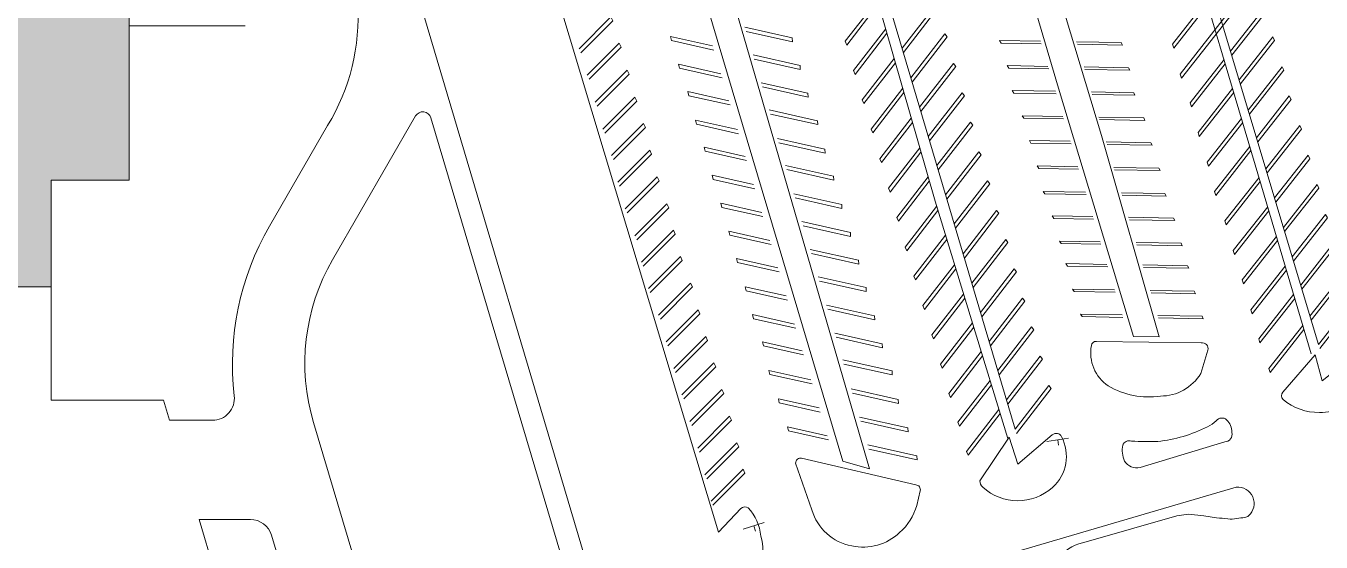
# Model space of a CAD drawing. Header units: feet. Extents: x 6763715 to 6770513, y 1886699 to 1891873.
# Drawn here: x 6767319.1 to 6767788.2, y 1888461 to 1888648 of the extents above; entities that cross this region are included whole.
import ezdxf

# ---------------------------------------------------------------- set-up
doc = ezdxf.new("R2010")
doc.units = ezdxf.units.FT
doc.header["$LTSCALE"] = 48
doc.header["$MEASUREMENT"] = 0
doc.layers.get('0').update_dxf_attribs({"lineweight": 0})
for name, color, linetype, lineweight in [('C-PKNG-STRP', 3, 'Continuous', 0), ('C-ROAD', 5, 'Continuous', 0), ('Housing_Layout_Building', 7, 'Continuous', 0), ('Housing_Layout_Hatch', 253, 'Continuous', 0), ('Housing_Layout_Road', 5, 'Continuous', 0), ('Housing_Layout_Walks', 6, 'Continuous', 0)]:
    doc.layers.add(name, color=color, linetype=linetype, lineweight=lineweight)

# ---------------------------------------------------------------- blocks, each defined once
blk = doc.blocks.new('Campus_Base_Map_NEW$0$S1')
for points in [[(-0.0833, 0), (0.0833, 0)], [(0, 0), (0, -0.0417)]]:
    blk.add_lwpolyline(points)

msp = doc.modelspace()

# ---------------------------------------------------------------- hatches: boundary and pattern name
at = {"layer": 'Housing_Layout_Hatch'}
h = msp.add_hatch(color=256, dxfattribs=at)
h.paths.add_polyline_path([(6767351.91, 1888859.25), (6767316.66, 1888848.78), (6767316.66, 1888826.38), (6767293.14, 1888826.38), (6767293.14, 1888839.25), (6767281.16, 1888839.25), (6767281.16, 1888835.29), (6767214.66, 1888835.29), (6767214.73, 1888747.44), (6767167.39, 1888747.46), (6767167.35, 1888635.57), (6767214.73, 1888635.66), (6767214.73, 1888539.08), (6767252.08, 1888539.08), (6767252.08, 1888553.54), (6767328.25, 1888553.54), (6767328.25, 1888592.13), (6767356.41, 1888592.13), (6767356.41, 1888652.69), (6767360.94, 1888652.69), (6767360.94, 1888750.2), (6767382.4, 1888756.57)])
h.paths.add_polyline_path([(6766931.49, 1888750.1), (6766937.86, 1888759.6), (6766959.85, 1888759.6), (6766959.85, 1888764.14), (6766960.85, 1888764.14), (6766960.85, 1888757.46), (6766981.18, 1888757.46), (6766981.18, 1888755.46), (6767021.02, 1888755.54), (6767021.02, 1888752.39), (6767028.85, 1888752.39), (6767028.85, 1888757.39), (6767068.35, 1888757.39), (6767068.35, 1888755.46), (6767103.75, 1888755.39), (6767103.8, 1888753.47), (6767114.4, 1888753.56), (6767114.32, 1888758.27), (6767131.8, 1888758.27), (6767131.8, 1888738.35), (6767121.25, 1888738.35), (6767121.25, 1888732.06), (6767123.3, 1888732.06), (6767123.3, 1888710.72), (6767113.75, 1888710.72), (6767113.75, 1888714.72), (6766997.35, 1888714.72), (6766997.35, 1888712.83), (6766960.54, 1888712.83)])
h.paths.add_polyline_path([(6766918.42, 1888722.78), (6766952.31, 1888700.3), (6766894.7, 1888613.44), (6766896.32, 1888612.26), (6766886.97, 1888598.16), (6766888.59, 1888596.99), (6766883.34, 1888589.07), (6766865.56, 1888600.86), (6766867.13, 1888603.22), (6766861.78, 1888606.76), (6766857.2, 1888599.85), (6766840.28, 1888611.07), (6766850.28, 1888626.14), (6766853.09, 1888624.28), (6766864.39, 1888641.33), (6766862.73, 1888642.43), (6766910.72, 1888714.79), (6766912.39, 1888713.69)])
h.paths.add_polyline_path([(6766899.06, 1888558.51), (6766879.81, 1888529.47), (6766885.78, 1888525.51), (6766887.7, 1888528.41), (6766909.64, 1888513.85), (6766907.72, 1888510.95), (6766913.56, 1888507.09), (6766915.47, 1888509.98), (6766937.43, 1888495.42), (6766937.25, 1888495.18), (6766937.25, 1888474.82), (6766950.75, 1888474.82), (6766950.75, 1888463.82), (6766960.59, 1888463.82), (6766960.59, 1888468.11), (6766991.92, 1888468.11), (6766991.92, 1888467.82), (6767086.92, 1888467.82), (6767086.92, 1888465.82), (6767095.92, 1888465.82), (6767095.92, 1888476.53), (6767112.4, 1888476.53), (6767112.4, 1888484.65), (6767121.25, 1888484.65), (6767121.25, 1888505.98), (6767078.67, 1888505.98), (6767078.59, 1888508.48), (6766991.64, 1888508.19), (6766991.64, 1888501.39), (6766971.14, 1888501.33), (6766971.14, 1888509.97), (6766970.73, 1888510.48)])
h.paths.add_polyline_path([(6767090.11, 1888515.98), (6767090.11, 1888536.61), (6767083.19, 1888536.61), (6767083.19, 1888565.89), (6767076.59, 1888565.89), (6767076.59, 1888610.97), (6767083.19, 1888610.97), (6767083.19, 1888638.2), (6767076.59, 1888638.2), (6767076.59, 1888665.14), (6767101.92, 1888665.22), (6767101.89, 1888674.22), (6767123.25, 1888674.22), (6767123.25, 1888664.56), (6767119.25, 1888664.56), (6767119.25, 1888636.97), (6767115.44, 1888636.97), (6767115.44, 1888610.97), (6767119.25, 1888610.97), (6767119.25, 1888565.97), (6767115.44, 1888565.97), (6767115.44, 1888539.97), (6767121.25, 1888539.97), (6767121.25, 1888515.98)])

# ---------------------------------------------------------------- linework, layer by layer
at = {"layer": 'C-PKNG-STRP'}
for p, q in [((6767722.23, 1888749.52), (6767787.23, 1888532.6)), ((6767648.34, 1888584.56), (6767617.8, 1888691.24)), ((6767674.75, 1888498.56), (6767648.34, 1888584.56))]:
    msp.add_line(p, q, dxfattribs=at)
for points in [[(6767577.14, 1888841.08), (6767626.04, 1888674.82), (6767677.37, 1888501.95)], [(6767784.55, 1888529.18), (6767766.63, 1888590), (6767736.05, 1888692.94), (6767694.35, 1888833.24)], [(6767615.81, 1888642.46), (6767627.45, 1888657.52)], [(6767734.35, 1888641.42), (6767746.68, 1888657.16)], [(6767627.9, 1888655.96), (6767616.38, 1888641.07), (6767615.81, 1888642.46)], [(6767636.41, 1888639.91), (6767648.71, 1888655.81), (6767649.52, 1888654.73), (6767636.87, 1888638.37)], [(6767747.12, 1888655.68), (6767734.79, 1888639.98), (6767734.35, 1888641.42)], [(6767755.39, 1888638.85), (6767767.83, 1888654.72), (6767768.47, 1888653.45), (6767755.84, 1888637.37)], [(6767519.4, 1888639.74), (6767530.97, 1888651.33), (6767531.67, 1888649.9), (6767520.07, 1888638.29)], [(6767579.47, 1888647.55), (6767596.6, 1888643.7), (6767596.69, 1888642.27), (6767579.91, 1888646.05)], [(6767618.78, 1888631.87), (6767630.47, 1888646.98)], [(6767568.23, 1888639.27), (6767552.89, 1888642.72), (6767552.56, 1888644.21)], [(6767552.56, 1888644.21), (6767567.79, 1888640.78)], [(6767630.92, 1888645.42), (6767619.36, 1888630.48), (6767618.78, 1888631.87)], [(6767639.58, 1888629.22), (6767651.93, 1888645.18), (6767652.75, 1888644.1), (6767640.04, 1888627.67)], [(6767686.82, 1888641.58), (6767672.3, 1888641.83), (6767671.71, 1888642.73)], [(6767671.71, 1888642.73), (6767686.55, 1888642.47)], [(6767699.62, 1888642.24), (6767715.75, 1888641.96), (6767716.19, 1888641.06), (6767699.89, 1888641.35)], [(6767758.51, 1888628.46), (6767770.7, 1888644.02), (6767771.34, 1888642.76), (6767758.95, 1888626.98)], [(6767522.39, 1888630.2), (6767533.96, 1888641.79), (6767534.66, 1888640.36), (6767523.06, 1888628.74)], [(6767571.23, 1888629.2), (6767555.74, 1888632.68), (6767555.41, 1888634.16)], [(6767555.41, 1888634.16), (6767570.78, 1888630.7)], [(6767582.43, 1888637.49), (6767599.45, 1888633.65), (6767599.55, 1888632.23), (6767582.87, 1888635.98)], [(6767622, 1888621.29), (6767633.55, 1888636.22)], [(6767634, 1888634.66), (6767622.58, 1888619.89), (6767622, 1888621.29)], [(6767642.75, 1888618.54), (6767655.05, 1888634.44), (6767655.87, 1888633.36), (6767643.21, 1888616.99)], [(6767674.43, 1888633.63), (6767689.26, 1888633.37)], [(6767689.53, 1888632.48), (6767675.02, 1888632.73), (6767674.43, 1888633.63)], [(6767702.32, 1888633.14), (6767718.48, 1888632.86), (6767718.91, 1888631.96), (6767702.59, 1888632.25)], [(6767740.74, 1888620.15), (6767753.02, 1888635.82)], [(6767753.46, 1888634.34), (6767741.18, 1888618.72), (6767740.74, 1888620.15)], [(6767761.77, 1888617.55), (6767774.03, 1888633.19), (6767774.67, 1888631.93), (6767762.22, 1888616.07)], [(6767525.24, 1888620.4), (6767536.81, 1888631.99), (6767537.5, 1888630.56), (6767525.91, 1888618.95)], [(6767574.14, 1888619.39), (6767559.2, 1888622.75), (6767558.86, 1888624.23)], [(6767558.86, 1888624.23), (6767573.69, 1888620.9)], [(6767585.39, 1888627.42), (6767602.31, 1888623.61), (6767602.4, 1888622.18), (6767585.83, 1888625.91)], [(6767625.22, 1888610.65), (6767636.64, 1888625.42)], [(6767637.09, 1888623.86), (6767625.8, 1888609.26), (6767625.22, 1888610.65)], [(6767645.91, 1888607.9), (6767658.18, 1888623.75), (6767659, 1888622.67), (6767646.37, 1888606.35)], [(6767692.22, 1888623.43), (6767676.85, 1888623.7), (6767676.26, 1888624.6)], [(6767676.26, 1888624.6), (6767691.96, 1888624.33)], [(6767705, 1888624.1), (6767720.3, 1888623.83), (6767720.74, 1888622.93), (6767705.27, 1888623.2)], [(6767743.62, 1888609.46), (6767756.11, 1888625.4)], [(6767756.55, 1888623.93), (6767744.06, 1888608.02), (6767743.62, 1888609.46)], [(6767528.03, 1888610.65), (6767539.6, 1888622.25), (6767540.3, 1888620.82), (6767528.7, 1888609.2)], [(6767764.79, 1888607.5), (6767776.65, 1888622.64), (6767777.29, 1888621.38), (6767765.23, 1888606.02)], [(6767588.27, 1888617.62), (6767605.76, 1888613.68), (6767605.86, 1888612.25), (6767588.71, 1888616.11)], [(6767628.35, 1888599.92), (6767639.73, 1888614.63)], [(6767694.93, 1888614.32), (6767680.47, 1888614.58), (6767679.88, 1888615.48)], [(6767679.88, 1888615.48), (6767694.67, 1888615.22)], [(6767707.7, 1888614.99), (6767723.93, 1888614.71), (6767724.36, 1888613.81), (6767707.97, 1888614.09)], [(6767746.94, 1888598.63), (6767759.36, 1888614.47)], [(6767531.17, 1888601.07), (6767542.75, 1888612.66), (6767543.44, 1888611.23), (6767531.84, 1888599.61)], [(6767577.21, 1888608.96), (6767561.91, 1888612.4), (6767561.58, 1888613.88)], [(6767561.58, 1888613.88), (6767576.77, 1888610.47)], [(6767640.18, 1888613.07), (6767628.93, 1888598.53), (6767628.35, 1888599.92)], [(6767649.02, 1888597.42), (6767661.2, 1888613.16), (6767662.02, 1888612.09), (6767649.48, 1888595.88)], [(6767759.8, 1888612.99), (6767747.39, 1888597.19), (6767746.94, 1888598.63)], [(6767768.15, 1888596.26), (6767780.43, 1888611.92), (6767781.07, 1888610.66), (6767768.6, 1888594.78)], [(6767591.33, 1888607.19), (6767608.47, 1888603.33), (6767608.57, 1888601.9), (6767591.78, 1888605.68)], [(6767697.61, 1888605.32), (6767683.1, 1888605.57), (6767682.51, 1888606.48)], [(6767682.51, 1888606.48), (6767697.35, 1888606.22)], [(6767710.37, 1888605.99), (6767726.55, 1888605.7), (6767726.99, 1888604.8), (6767710.64, 1888605.09)], [(6767533.42, 1888591.45), (6767544.99, 1888603.04), (6767545.68, 1888601.61), (6767534.09, 1888590)], [(6767580.06, 1888599.24), (6767565.06, 1888602.62), (6767564.72, 1888604.1)], [(6767564.72, 1888604.1), (6767579.62, 1888600.75)], [(6767631.47, 1888589.23), (6767642.81, 1888603.88)], [(6767643.25, 1888602.32), (6767632.05, 1888587.84), (6767631.47, 1888589.23)], [(6767652.17, 1888586.83), (6767664.23, 1888602.43), (6767665.04, 1888601.35), (6767652.63, 1888585.29)], [(6767749.57, 1888588.08), (6767762.35, 1888604.39)], [(6767762.79, 1888602.92), (6767750.01, 1888586.64), (6767749.57, 1888588.08)], [(6767771.32, 1888585.7), (6767783.45, 1888601.19), (6767784.09, 1888599.92), (6767771.76, 1888584.22)], [(6767594.19, 1888597.47), (6767611.62, 1888593.55), (6767611.72, 1888592.12), (6767594.64, 1888595.96)], [(6767700.35, 1888596.12), (6767685.97, 1888596.38), (6767685.39, 1888597.28)], [(6767685.39, 1888597.28), (6767700.09, 1888597.02)], [(6767713.1, 1888596.79), (6767729.43, 1888596.51), (6767729.87, 1888595.61), (6767713.36, 1888595.9)], [(6767536.11, 1888581.75), (6767547.68, 1888593.34), (6767548.38, 1888591.91), (6767536.78, 1888580.3)], [(6767583.06, 1888589.03), (6767567.97, 1888592.42), (6767567.63, 1888593.9)], [(6767567.63, 1888593.9), (6767582.62, 1888590.53)], [(6767634.5, 1888578.64), (6767645.84, 1888593.3)], [(6767646.28, 1888591.74), (6767635.07, 1888577.25), (6767634.5, 1888578.64)], [(6767655.3, 1888576.3), (6767667.4, 1888591.94), (6767668.21, 1888590.86), (6767655.75, 1888574.75)], [(6767753.34, 1888577.36), (6767765.7, 1888593.13)], [(6767766.14, 1888591.65), (6767753.78, 1888575.93), (6767753.34, 1888577.36)], [(6767597.2, 1888587.25), (6767614.53, 1888583.35), (6767614.63, 1888581.92), (6767597.64, 1888585.75)], [(6767703.1, 1888586.9), (6767688.16, 1888587.16), (6767687.57, 1888588.06)], [(6767687.57, 1888588.06), (6767702.83, 1888587.79)], [(6767715.83, 1888587.57), (6767731.61, 1888587.29), (6767732.05, 1888586.39), (6767716.1, 1888586.67)], [(6767774.53, 1888574.99), (6767786.73, 1888590.55), (6767787.37, 1888589.29), (6767774.97, 1888573.51)], [(6767539.66, 1888571.93), (6767551.23, 1888583.52), (6767551.92, 1888582.09), (6767540.33, 1888570.47)], [(6767586.02, 1888578.93), (6767571.12, 1888582.29), (6767570.79, 1888583.77)], [(6767570.79, 1888583.77), (6767585.58, 1888580.44)], [(6767637.52, 1888567.9), (6767648.93, 1888582.65)], [(6767756.37, 1888566.62), (6767768.83, 1888582.53)], [(6767600.16, 1888577.16), (6767617.69, 1888573.22), (6767617.78, 1888571.79), (6767600.61, 1888575.65)], [(6767649.4, 1888581.12), (6767638.1, 1888566.51), (6767637.52, 1888567.9)], [(6767658.51, 1888565.48), (6767670.67, 1888581.21), (6767671.49, 1888580.13), (6767658.96, 1888563.94)], [(6767705.74, 1888578.02), (6767691.32, 1888578.27), (6767690.74, 1888579.18)], [(6767690.74, 1888579.18), (6767705.48, 1888578.92)], [(6767718.47, 1888578.69), (6767734.78, 1888578.4), (6767735.22, 1888577.5), (6767718.73, 1888577.79)], [(6767769.27, 1888581.05), (6767756.81, 1888565.19), (6767756.37, 1888566.62)], [(6767777.73, 1888564.31), (6767789.8, 1888579.72), (6767790.45, 1888578.45), (6767778.17, 1888562.83)], [(6767542, 1888562.41), (6767553.57, 1888574.01), (6767554.26, 1888572.58), (6767542.67, 1888560.96)], [(6767588.98, 1888568.83), (6767574.03, 1888572.19), (6767573.7, 1888573.67)], [(6767573.7, 1888573.67), (6767588.54, 1888570.33)], [(6767640.69, 1888557.42), (6767652.13, 1888572.21)], [(6767652.6, 1888570.68), (6767641.27, 1888556.03), (6767640.69, 1888557.42)], [(6767661.68, 1888554.78), (6767673.94, 1888570.63), (6767674.76, 1888569.55), (6767662.14, 1888553.24)], [(6767708.45, 1888568.92), (6767694, 1888569.17), (6767693.41, 1888570.07)], [(6767693.41, 1888570.07), (6767708.19, 1888569.81)], [(6767721.16, 1888569.58), (6767737.46, 1888569.3), (6767737.89, 1888568.4), (6767721.43, 1888568.69)], [(6767759.64, 1888555.99), (6767772, 1888571.76)], [(6767772.44, 1888570.28), (6767760.08, 1888554.55), (6767759.64, 1888555.99)], [(6767780.79, 1888554.1), (6767792.67, 1888569.27), (6767793.31, 1888568.01), (6767781.23, 1888552.62)], [(6767544.54, 1888552.86), (6767556.11, 1888564.45), (6767556.8, 1888563.02), (6767545.21, 1888551.4)], [(6767591.89, 1888558.89), (6767576.78, 1888562.29), (6767576.45, 1888563.78)], [(6767576.45, 1888563.78), (6767591.45, 1888560.4)], [(6767603.14, 1888567.05), (6767620.59, 1888563.12), (6767620.69, 1888561.69), (6767603.58, 1888565.54)], [(6767643.97, 1888546.69), (6767655.42, 1888561.5)], [(6767655.89, 1888559.97), (6767644.54, 1888545.29), (6767643.97, 1888546.69)], [(6767664.82, 1888544.22), (6767677.01, 1888559.99), (6767677.83, 1888558.91), (6767665.28, 1888542.68)], [(6767710.88, 1888560.75), (6767696.35, 1888561.01), (6767695.76, 1888561.91)], [(6767695.76, 1888561.91), (6767710.62, 1888561.65)], [(6767723.59, 1888561.42), (6767739.81, 1888561.13), (6767740.24, 1888560.23), (6767723.85, 1888560.52)], [(6767762.72, 1888545.15), (6767775.16, 1888561.03)], [(6767775.6, 1888559.55), (6767763.16, 1888543.72), (6767762.72, 1888545.15)], [(6767784.15, 1888542.88), (6767796.4, 1888558.5), (6767797.04, 1888557.24), (6767784.59, 1888541.4)], [(6767548.23, 1888543.29), (6767559.8, 1888554.88), (6767560.49, 1888553.45), (6767548.9, 1888541.83)], [(6767594.89, 1888548.68), (6767579.89, 1888552.06), (6767579.56, 1888553.54)], [(6767579.56, 1888553.54), (6767594.45, 1888550.19)], [(6767606.06, 1888557.11), (6767623.35, 1888553.22), (6767623.44, 1888551.79), (6767606.5, 1888555.61)], [(6767647.24, 1888536.1), (6767658.68, 1888550.89)], [(6767659.15, 1888549.37), (6767647.81, 1888534.71), (6767647.24, 1888536.1)], [(6767667.94, 1888533.71), (6767680.04, 1888549.35), (6767680.86, 1888548.27), (6767668.4, 1888532.17)], [(6767713.63, 1888551.53), (6767698.78, 1888551.8), (6767698.19, 1888552.7)], [(6767698.19, 1888552.7), (6767713.36, 1888552.43)], [(6767726.32, 1888552.2), (6767742.24, 1888551.92), (6767742.67, 1888551.02), (6767726.58, 1888551.31)], [(6767765.59, 1888534.71), (6767778.18, 1888550.78)], [(6767778.62, 1888549.3), (6767766.03, 1888533.27), (6767765.59, 1888534.71)], [(6767550.92, 1888533.54), (6767562.5, 1888545.13), (6767563.19, 1888543.7), (6767551.59, 1888532.08)], [(6767609.06, 1888546.9), (6767626.46, 1888542.99), (6767626.55, 1888541.56), (6767609.5, 1888545.39)], [(6767787.23, 1888532.6), (6767799.27, 1888547.96), (6767799.91, 1888546.7), (6767787.67, 1888531.12)], [(6767597.87, 1888538.52), (6767582.6, 1888541.96), (6767582.27, 1888543.44)], [(6767582.27, 1888543.44), (6767597.43, 1888540.03)], [(6767650.31, 1888525.47), (6767661.89, 1888540.44)], [(6767716.34, 1888542.44), (6767701.61, 1888542.7), (6767701.02, 1888543.6)], [(6767701.02, 1888543.6), (6767716.07, 1888543.34)], [(6767729.01, 1888543.11), (6767745.06, 1888542.83), (6767745.5, 1888541.93), (6767729.28, 1888542.21)], [(6767769.31, 1888523.94), (6767781.51, 1888539.5)], [(6767553.72, 1888523.89), (6767565.29, 1888535.48), (6767565.98, 1888534.05), (6767554.39, 1888522.43)], [(6767612.05, 1888536.74), (6767629.16, 1888532.89), (6767629.26, 1888531.46), (6767612.49, 1888535.23)], [(6767662.36, 1888538.91), (6767650.89, 1888524.08), (6767650.31, 1888525.47)], [(6767671.07, 1888523.16), (6767683.3, 1888538.97), (6767684.12, 1888537.89), (6767671.53, 1888521.61)], [(6767781.94, 1888538.02), (6767769.76, 1888522.51), (6767769.31, 1888523.94)], [(6767600.71, 1888528.82), (6767586.2, 1888532.08), (6767585.87, 1888533.57)], [(6767585.87, 1888533.57), (6767600.27, 1888530.32)], [(6767653.33, 1888514.83), (6767665.09, 1888530.02)], [(6767556.66, 1888514.35), (6767568.23, 1888525.94), (6767568.92, 1888524.51), (6767557.33, 1888512.89)], [(6767614.9, 1888527.03), (6767632.76, 1888523.01), (6767632.86, 1888521.58), (6767615.35, 1888525.53)], [(6767665.56, 1888528.49), (6767653.91, 1888513.44), (6767653.33, 1888514.83)], [(6767674.21, 1888512.59), (6767686.42, 1888528.38), (6767687.24, 1888527.3), (6767674.67, 1888511.05)], [(6767603.79, 1888518.32), (6767588.46, 1888521.77), (6767588.13, 1888523.25)], [(6767588.13, 1888523.25), (6767603.35, 1888519.83)], [(6767559.55, 1888504.75), (6767571.12, 1888516.34), (6767571.81, 1888514.91), (6767560.22, 1888503.3)], [(6767617.99, 1888516.53), (6767635.03, 1888512.7), (6767635.12, 1888511.27), (6767618.43, 1888515.03)], [(6767656.6, 1888504.44), (6767668.3, 1888519.57)], [(6767668.77, 1888518.04), (6767657.17, 1888503.05), (6767656.6, 1888504.44)], [(6767677.37, 1888501.95), (6767689.55, 1888517.7), (6767690.37, 1888516.62), (6767677.83, 1888500.41)], [(6767606.79, 1888508.1), (6767591.93, 1888511.44), (6767591.59, 1888512.93)], [(6767591.59, 1888512.93), (6767606.35, 1888509.61)], [(6767562.39, 1888495.05), (6767573.96, 1888506.65), (6767574.66, 1888505.22), (6767563.06, 1888493.6)], [(6767620.99, 1888506.31), (6767638.49, 1888502.37), (6767638.59, 1888500.94), (6767621.44, 1888504.8)], [(6767659.72, 1888493.86), (6767671.51, 1888509.1)], [(6767671.98, 1888507.57), (6767660.3, 1888492.47), (6767659.72, 1888493.86)], [(6767609.74, 1888498.05), (6767595.23, 1888501.31), (6767594.9, 1888502.79)], [(6767594.9, 1888502.79), (6767609.29, 1888499.56)], [(6767564.99, 1888485.35), (6767576.56, 1888496.94), (6767577.25, 1888495.51), (6767565.66, 1888483.9)], [(6767623.95, 1888496.26), (6767641.8, 1888492.24), (6767641.89, 1888490.81), (6767624.39, 1888494.75)], [(6767567.23, 1888475.83), (6767578.8, 1888487.43), (6767579.49, 1888486), (6767567.9, 1888474.38)]]:
    msp.add_lwpolyline(points, dxfattribs=at)
msp.add_lwpolyline([(6767737.13, 1888630.57), (6767764.21, 1888665.14), (6767764.85, 1888663.87), (6767737.57, 1888629.14)], close=True, dxfattribs=at)
at = {"layer": 'C-ROAD', "lineweight": 0}
for p, q in [((6767499.45, 1888699.03), (6767569.92, 1888464.64)), ((6767569.92, 1888464.64), (6767577.99, 1888473.17))]:
    msp.add_line(p, q, dxfattribs=at)
at = {"layer": 'C-ROAD'}
for points in [[(6767640.1, 1888869.94, 0.257078), (6767620.93, 1888869.86, 0.207223), (6767612.68, 1888859.06, 0.406212), (6767613.89, 1888857.15), (6767625.5, 1888854.36), (6767693.1, 1888625.47), (6767720.29, 1888535.46), (6767729.58, 1888535.35), (6767708.61, 1888608.33), (6767664.91, 1888753.19), (6767634.12, 1888856.67), (6767650.79, 1888853.54, 0.276283), (6767651.37, 1888855.61, 0.204672), (6767640.1, 1888869.94)], [(6767523.42, 1888869.04, -0.107355), (6767531.41, 1888859.25, -0.732248), (6767529.94, 1888856.61), (6767514.78, 1888859.44), (6767572.42, 1888667.03), (6767624.62, 1888487.54), (6767614.95, 1888490.33), (6767562.29, 1888667.07), (6767509.18, 1888844.99), (6767493.97, 1888849.61, -0.290022), (6767492.21, 1888851.65, -0.248199), (6767501.56, 1888868.76, -0.265021), (6767523.42, 1888869.04)], [(6767744.72, 1888533.17), (6767706.81, 1888533.75, 0.373192), (6767704.96, 1888532.19, 0.298702), (6767711.1, 1888517.6, 0.173621), (6767729.98, 1888513.94, 0.266351), (6767744.61, 1888522.13), (6767747.14, 1888530.55, 0.572394), (6767744.72, 1888533.17, 2.621687)], [(6767788.57, 1888519.39), (6767786.03, 1888528.9), (6767774.32, 1888515.36, 0.390167), (6767774.4, 1888512.72, 0.189617), (6767787.57, 1888508.03, 0.302347), (6767801.94, 1888516.51, 0.120939), (6767804.2, 1888528.91, 0.345544), (6767802.65, 1888530.66), (6767788.57, 1888519.39)], [(6767753.26, 1888497.34), (6767722.6, 1888488.01, -0.321228), (6767717.03, 1888490.38, -0.149913), (6767716.31, 1888496.1, -0.398472), (6767719.5, 1888497.65, 0.026757), (6767728.99, 1888497.49, 0.09164), (6767747.05, 1888502.84, 0.05939), (6767750.18, 1888504.93, -0.443593), (6767753.96, 1888505.35, -0.221271), (6767755.85, 1888500.76, -0.483496), (6767753.26, 1888497.34, 4.129632)], [(6767678.38, 1888489.29), (6767690.83, 1888499.91, -0.49113), (6767694.15, 1888499.21, -0.345625), (6767690.92, 1888480.84, -0.385564), (6767665.61, 1888480.96, -0.210602), (6767664.59, 1888483.28), (6767675.24, 1888498.98), (6767678.38, 1888489.29)], [(6767641.37, 1888481.76), (6767600.04, 1888491.42, 0.496332), (6767597.85, 1888489.61), (6767603.76, 1888472.67, 0.286824), (6767618.19, 1888459.68, 0.253466), (6767635.51, 1888464.51, 0.150846), (6767641.7, 1888474.33), (6767642.99, 1888479.62, 0.472763), (6767641.37, 1888481.76, 4.150817)], [(6767675.58, 1888456.86), (6767757.41, 1888480.94, -0.722174), (6767761.92, 1888470.55, -0.157219), (6767760.59, 1888469.96, 0.021554), (6767757.66, 1888469.52, -0.080772), (6767754.37, 1888469.42, 0.013109), (6767750.31, 1888469.84), (6767745.75, 1888470.5), (6767740.14, 1888471.18), (6767735.91, 1888470.6), (6767703.06, 1888461.15, 0.146724), (6767693.48, 1888455.96, -0.080745), (6767682.13, 1888446.93, -0.439114), (6767673.19, 1888448.75, -0.46045), (6767675.58, 1888456.86, -15.986201)], [(6767577.99, 1888473.17, -0.338362), (6767580.68, 1888473.45, 0.513125)]]:
    msp.add_lwpolyline(points, format="xyb", dxfattribs=at)
at = {"layer": 'C-ROAD', "lineweight": 0}
for centre, radius, start, end in [((6767566.88, 1888461.09), 18.53, 6.5886, 41.8659), ((6767571.69, 1888458.76), 14.3, 292.4119, 18.1174)]:
    msp.add_arc(centre, radius, start, end, dxfattribs=at)
at = {"layer": 'Housing_Layout_Building'}
msp.add_lwpolyline([(6767351.91, 1888859.25), (6767316.66, 1888848.78), (6767316.66, 1888826.38), (6767293.14, 1888826.38), (6767293.14, 1888839.25), (6767281.16, 1888839.25), (6767281.16, 1888835.29), (6767214.66, 1888835.29), (6767214.73, 1888747.44), (6767167.39, 1888747.46), (6767167.35, 1888635.57), (6767214.73, 1888635.66), (6767214.73, 1888539.08), (6767252.08, 1888539.08), (6767252.08, 1888553.54), (6767328.25, 1888553.54), (6767328.25, 1888592.13), (6767356.41, 1888592.13), (6767356.41, 1888652.69), (6767360.94, 1888652.69), (6767360.94, 1888750.2), (6767382.4, 1888756.57)], close=True, dxfattribs=at)
at = {"layer": 'Housing_Layout_Road'}
for p, q in [((6767328.25, 1888592.13), (6767328.25, 1888512.46)), ((6767328.25, 1888512.46), (6767368.9, 1888512.46)), ((6767368.9, 1888512.46), (6767371.08, 1888505.14)), ((6767371.08, 1888505.14), (6767386.58, 1888505.14)), ((6767423.23, 1888504.34), (6767446.21, 1888427.42)), ((6767381.82, 1888469.21), (6767395.79, 1888422.47))]:
    msp.add_line(p, q, dxfattribs=at)
msp.add_lwpolyline([(6767381.82, 1888469.21), (6767400.35, 1888469.21, -0.331499), (6767408.02, 1888463.5), (6767421.05, 1888419.91, -0.41508), (6767407.55, 1888395), (6767217.79, 1888338.9)], format="xyb", dxfattribs=at)
msp.add_arc((6767386.58, 1888513.14), 8, 270, 6.5469, dxfattribs=at)
at = {"layer": 'Housing_Layout_Walks'}
for p, q in [((6767398.5, 1888648.03), (6767356.41, 1888648.03)), ((6767356.41, 1888648.03), (6767356.41, 1888592.13)), ((6767460.2, 1888615.39), (6767430.13, 1888563.32)), ((6767518.88, 1888436.25), (6767465.67, 1888614.75)), ((6767407.27, 1888575.46), (6767428.33, 1888611.92)), ((6767356.41, 1888592.13), (6767328.25, 1888592.13))]:
    msp.add_line(p, q, dxfattribs=at)
msp.add_lwpolyline([(6767458.45, 1888667.91), (6767528.62, 1888431.59)], dxfattribs=at)
for centre, radius, start, end in [((6767364.2, 1888651.09), 75.15, 328.5837, 3.967), ((6767462.8, 1888613.89), 3, 16.598, 150), ((6767493.87, 1888525.46), 100, 150, 186.5469), ((6767495.09, 1888525.82), 75, 150, 196.6387)]:
    msp.add_arc(centre, radius, start, end, dxfattribs=at)

# ---------------------------------------------------------------- block references
at = {"layer": 'C-PKNG-STRP', "xscale": 48, "yscale": 48, "zscale": 48, "rotation": 8.809764176535223}
msp.add_blockref('Campus_Base_Map_NEW$0$S1', (6767692.79, 1888498.07), dxfattribs=at)
at = {"layer": 'C-ROAD', "xscale": 47.99999999999999, "yscale": 47.99999999999999, "zscale": 47.99999999999999, "rotation": 16.86509320853455}
msp.add_blockref('Campus_Base_Map_NEW$0$S1', (6767582.68, 1888466.93), dxfattribs=at)

doc.saveas('drawing.dxf')
